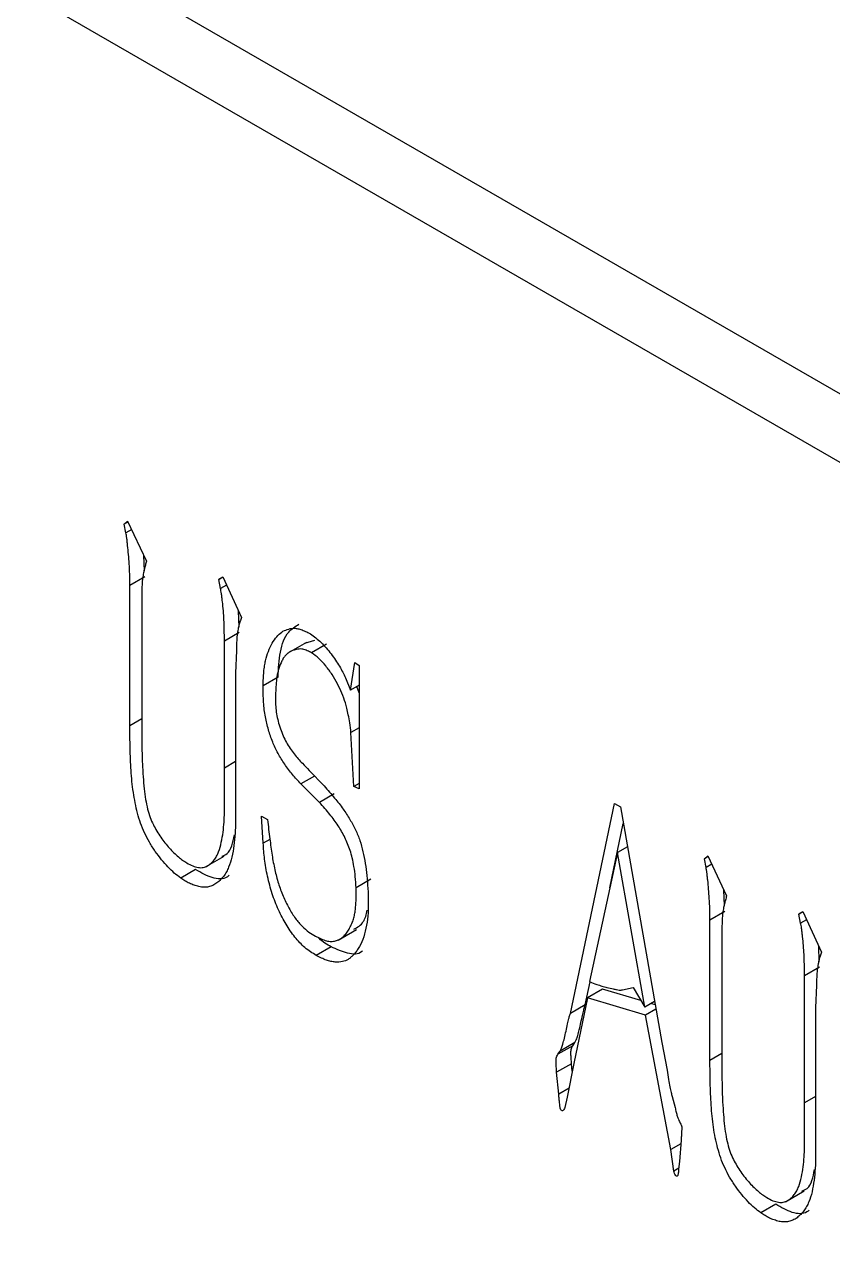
# Model space of a CAD drawing. Header units: millimetres. Extents: x 2 to 292, y 3 to 207.
# Drawn here: x 261.24 to 265.08, y 154.31 to 160.14 of the extents above; entities that cross this region are included whole.
import ezdxf

# ---------------------------------------------------------------- set-up
doc = ezdxf.new("R2010")
doc.units = ezdxf.units.MM

msp = doc.modelspace()

# ---------------------------------------------------------------- linework, layer by layer
at = {"color": 7, "linetype": 'Continuous', "lineweight": 25}
for p, q in [((237.79071259, 174.15784922), (278.60290738, 150.59747066)), ((278.46148574, 150.3525215), (237.64929095, 173.91290005)), ((261.71477608, 157.7638035), (261.73104872, 157.7780723)), ((261.73285076, 157.77423779), (261.71477608, 157.7638035)), ((261.72291253, 157.72152435), (261.71477608, 157.7638035)), ((261.73104872, 157.7780723), (261.82054861, 157.58756018)), ((261.81085035, 157.54107826), (261.80790244, 157.61447912)), ((261.81200544, 157.51232116), (261.74129462, 157.47150067)), ((262.16438312, 157.49972712), (262.18276547, 157.51243002)), ((262.18353149, 157.51078124), (262.16438312, 157.49972712)), ((262.17251957, 157.45744797), (262.16438312, 157.49972712)), ((262.18276547, 157.51243002), (262.27226483, 157.31983028)), ((261.74129462, 156.80441832), (261.74129462, 157.47150067)), ((261.79824871, 157.4079993), (261.79824871, 156.76666766)), ((262.26082407, 157.27302184), (262.25841959, 157.3496254)), ((262.26161274, 157.24789664), (262.19090192, 157.20707615)), ((262.19090192, 156.60332659), (262.19090192, 157.20707615)), ((262.58076554, 157.20094113), (262.49237727, 157.14991567)), ((262.61873669, 157.21021366), (262.57195368, 157.19578283)), ((262.24785601, 157.16236586), (262.24363711, 157.05449091)), ((262.67626397, 157.1919103), (262.60555315, 157.15108982)), ((262.79057887, 156.97363628), (262.81107067, 157.10517539)), ((262.81107067, 157.10517539), (262.83126059, 157.09108416)), ((262.83126059, 157.09108416), (262.83126059, 156.50403776)), ((262.24363711, 157.05449091), (262.24363711, 156.49563111)), ((262.44633711, 157.03547087), (262.37562629, 156.99465038)), ((262.76617005, 157.03226895), (262.79057887, 156.97363628)), ((262.83126059, 156.99712133), (262.79057887, 156.97363628)), ((262.83126059, 156.96146136), (262.81999737, 156.99061888)), ((262.83126059, 156.79494393), (262.79268832, 156.77267663)), ((262.80685177, 156.51569279), (262.79268832, 156.77267663)), ((262.61950429, 156.56478037), (262.55462553, 156.52732666)), ((262.59349915, 156.591881), (262.66461669, 156.51776739)), ((262.64231679, 156.43912147), (262.55462553, 156.52732666)), ((262.83126112, 156.52978401), (262.80685177, 156.51569279)), ((262.83126059, 156.50403776), (262.80685177, 156.51569279)), ((262.71302762, 156.47994196), (262.64231679, 156.43912147)), ((263.83564475, 155.43565177), (264.04507929, 156.4349033)), ((264.04507929, 156.4349033), (264.07340619, 156.41855053)), ((264.07340619, 156.41855053), (264.27078725, 155.29719567)), ((262.36749037, 156.37471865), (262.39611809, 156.35819222)), ((262.37562629, 156.24544416), (262.36749037, 156.37471865)), ((264.02306336, 156.03330652), (264.08728356, 156.33971171)), ((264.10682337, 156.22870198), (264.05924274, 156.20123426)), ((262.10121553, 156.13256445), (262.1896038, 156.18358991)), ((264.05924274, 156.20123426), (263.92695221, 155.58720679)), ((264.18942382, 155.46630762), (264.05924274, 156.20123426)), ((264.47268857, 156.17169451), (264.48896094, 156.18596346)), ((264.49076325, 156.1821288), (264.47268857, 156.17169451)), ((264.48082502, 156.12941536), (264.47268857, 156.17169451)), ((264.48896094, 156.18596346), (264.57846083, 155.99545135)), ((262.05398577, 156.12058807), (261.98327495, 156.07976758)), ((262.88780796, 156.0738628), (262.81709714, 156.03304231)), ((264.56876284, 155.94896927), (264.56581467, 156.02237028)), ((264.56991766, 155.92021232), (264.49920684, 155.87939183)), ((264.92229587, 155.90761798), (264.94067769, 155.92032118)), ((264.94144424, 155.91867209), (264.92229587, 155.90761798)), ((264.94067769, 155.92032118), (265.03017758, 155.72772113)), ((264.49920684, 155.21230948), (264.49920684, 155.87939183)), ((264.93043179, 155.86533913), (264.92229587, 155.90761798)), ((262.73104592, 155.78456394), (262.81943418, 155.8355894)), ((264.55616093, 155.81589047), (264.55616093, 155.17455882)), ((262.69856334, 155.75300512), (262.62785252, 155.71218463)), ((265.01873629, 155.680913), (265.01633181, 155.75751656)), ((265.01952496, 155.6557878), (264.94881414, 155.61496731)), ((263.90635557, 155.47647226), (263.9293962, 155.58640512)), ((264.94881414, 155.01121775), (264.94881414, 155.61496731)), ((265.00576823, 155.57025702), (265.00154933, 155.46238207)), ((263.91700766, 155.51082381), (263.85191712, 155.19832943)), ((263.98771848, 155.5516443), (263.91700766, 155.51082381)), ((264.19364272, 155.42837789), (263.91700766, 155.51082381)), ((264.17127328, 155.49693928), (263.98771848, 155.5516443)), ((264.08365156, 155.54824759), (264.13457918, 155.55886568)), ((264.13457918, 155.55886568), (264.18942382, 155.46630762)), ((263.90635557, 155.47647226), (263.83564475, 155.43565177)), ((264.23626108, 155.4933462), (264.18942382, 155.46630762)), ((264.2427106, 155.45670418), (264.19364272, 155.42837789)), ((264.23919134, 155.4766975), (264.21823856, 155.48294212)), ((265.00154933, 155.46238207), (265.00154933, 154.90352227)), ((264.31357842, 154.78844926), (264.19364272, 155.42837789)), ((263.84729151, 155.28264072), (263.77658068, 155.24182023)), ((263.8575374, 155.2979528), (263.78682658, 155.25713231)), ((263.84729151, 155.28264072), (263.8575374, 155.2979528)), ((264.27078725, 155.29719567), (264.29519607, 155.16548669)), ((263.77658068, 155.24182023), (263.78682658, 155.25713231)), ((263.84126451, 155.19668853), (263.77055368, 155.15586804)), ((263.85191712, 155.19832943), (263.82117995, 155.03755864)), ((263.84470685, 155.16061489), (263.84126451, 155.19668853)), ((263.78049823, 155.05164818), (263.77055368, 155.15586804)), ((263.82117995, 155.03755864), (263.80912595, 154.98814408)), ((264.31960489, 155.04108533), (264.33376834, 154.98836719)), ((264.36101049, 154.8158312), (264.31357842, 154.78844926)), ((264.36239606, 154.83299578), (264.35425961, 154.73225414)), ((264.32774134, 154.68631795), (264.31357842, 154.78844926)), ((264.35058388, 154.69950467), (264.32774134, 154.68631795)), ((264.35425961, 154.73225414), (264.35004071, 154.69467167)), ((264.85912776, 154.54045561), (264.94751602, 154.59148107)), ((264.811898, 154.52847923), (264.74118718, 154.48765874))]:
    msp.add_line(p, q, dxfattribs=at)
at = {"color": 8, "linetype": 'Continuous', "lineweight": 25}
for p, q in [((261.75021105, 157.73728345), (261.72291253, 157.72152435)), ((262.20074374, 157.47374143), (262.17251957, 157.45744797)), ((261.79824923, 156.83729752), (261.74129462, 156.80441832)), ((262.24363764, 156.63377027), (262.19090192, 156.60332659)), ((262.4076737, 156.26394474), (262.37562629, 156.24544416)), ((264.50812353, 156.14517446), (264.48082502, 156.12941536)), ((264.95865596, 155.8816326), (264.93043179, 155.86533913)), ((264.55616146, 155.24518868), (264.49920684, 155.21230948)), ((263.82925529, 155.07979503), (263.78049823, 155.05164818)), ((265.00154986, 155.04166144), (264.94881414, 155.01121775))]:
    msp.add_line(p, q, dxfattribs=at)
at = {"color": 7, "linetype": 'Continuous', "lineweight": 25}
for points, knots in [([(261.74129481, 157.47150085), (261.74126362, 157.48938769), (261.74120484, 157.52309667), (261.73853716, 157.57266763), (261.7351626, 157.61810508), (261.73200555, 157.65369104), (261.72898046, 157.67984906), (261.72743896, 157.69602054), (261.72526001, 157.70967793), (261.72363795, 157.71786443), (261.72291275, 157.72152451)], [0, 0, 0, 0, 0.2225947378, 0.4194951099, 0.5994159073, 0.7666838434, 0.8425172659, 0.9066989348, 0.9582861715, 1, 1, 1, 1]), ([(261.82054863, 157.58756043), (261.81879763, 157.58066634), (261.81557291, 157.56796986), (261.80996407, 157.55001035), (261.80592232, 157.52926851), (261.80237826, 157.50895282), (261.80007212, 157.48726276), (261.79897187, 157.46513172), (261.79848158, 157.4381427), (261.79833014, 157.4185083), (261.79824908, 157.4079994)], [0, 0, 0, 0, 0.1254680343, 0.231067631, 0.3405719673, 0.4871926401, 0.5805596671, 0.6967185387, 0.8376748318, 1, 1, 1, 1]), ([(262.19090202, 157.20707638), (262.19078283, 157.2252421), (262.19056348, 157.25867221), (262.18908145, 157.30653243), (262.18643974, 157.35069829), (262.18253532, 157.3866399), (262.17923334, 157.41389714), (262.17738042, 157.43107113), (262.17488611, 157.44533845), (262.17323446, 157.45379131), (262.17251996, 157.45744803)], [0, 0, 0, 0, 0.2250534744, 0.4141627535, 0.5848759096, 0.7564644613, 0.8366386159, 0.9037589927, 0.9583660194, 1, 1, 1, 1]), ([(262.27226526, 157.31983033), (262.26979611, 157.31339322), (262.26529026, 157.30164644), (262.25945028, 157.28328292), (262.25543487, 157.26119668), (262.25129012, 157.23394627), (262.24824376, 157.20026483), (262.24798842, 157.17528963), (262.24785629, 157.16236598)], [0, 0, 0, 0, 0.1434949242, 0.2618573294, 0.3898632657, 0.5691435947, 0.777049407, 1, 1, 1, 1]), ([(262.3756267, 156.99465043), (262.37571258, 157.00632052), (262.3758786, 157.02887982), (262.37798855, 157.06043644), (262.38157369, 157.08857306), (262.38799746, 157.12174133), (262.39949245, 157.15841213), (262.41734887, 157.19658502), (262.43804113, 157.22794376), (262.46182939, 157.25052475), (262.4889881, 157.26323855), (262.51371432, 157.26861968), (262.53617605, 157.26732655), (262.5554366, 157.26251955), (262.57684448, 157.25337494), (262.59178485, 157.24536658), (262.59952627, 157.241217)], [0, 0, 0, 0, 0.0693688883, 0.134096107, 0.1944034084, 0.2497530309, 0.3566336809, 0.461858097, 0.5611715148, 0.6488013735, 0.7299611586, 0.8107132201, 0.8528256108, 0.8978179605, 0.9470538776, 1, 1, 1, 1]), ([(262.44633711, 157.03547087), (262.4483836, 157.07631818), (262.45247663, 157.15801384), (262.48480711, 157.24966064), (262.52716727, 157.2764066), (262.5441336, 157.28711904)], [0, 0, 0, 0, 0.374788727, 0.7495868507, 1, 1, 1, 1]), ([(262.59952627, 157.241217), (262.60820315, 157.23506812), (262.62546029, 157.22283884), (262.65077239, 157.20030455), (262.67525892, 157.17479423), (262.69812715, 157.14615156), (262.71915881, 157.11681693), (262.73808278, 157.08804647), (262.75354971, 157.05980868), (262.76206135, 157.04123525), (262.76617023, 157.03226918)], [0, 0, 0, 0, 0.1312445069, 0.2610274383, 0.3932258326, 0.5272690446, 0.6585222544, 0.7808288275, 0.8941980913, 1, 1, 1, 1]), ([(262.60555318, 157.15109011), (262.59869898, 157.15470769), (262.58462651, 157.162135), (262.56696171, 157.16753516), (262.55190703, 157.16986335), (262.53945675, 157.16886496), (262.52576249, 157.16580714), (262.51145704, 157.16045552), (262.4970727, 157.15320785), (262.48431515, 157.14249935), (262.47311572, 157.12917362), (262.46110636, 157.10757882), (262.44914769, 157.07812221), (262.44124218, 157.04502645), (262.43778667, 157.01554006), (262.43566413, 156.99018649), (262.43430114, 156.96114198), (262.43310535, 156.92957619), (262.43413304, 156.89575127), (262.43827969, 156.86085989), (262.44574528, 156.82563086), (262.4532611, 156.8020778), (262.45698994, 156.79039237)], [0, 0, 0, 0, 0.0432019053, 0.0886985722, 0.1137642988, 0.144104968, 0.1787282337, 0.2188063594, 0.2609308112, 0.3027923561, 0.3458499831, 0.3897707408, 0.4757950391, 0.5578618082, 0.6006950779, 0.6490533854, 0.703636001, 0.7638591097, 0.8253716705, 0.8849614867, 0.9429256954, 1, 1, 1, 1]), ([(262.79268862, 156.77267676), (262.79082383, 156.78758884), (262.78737671, 156.81515428), (262.78061962, 156.85368999), (262.7743524, 156.88565095), (262.76464104, 156.91998026), (262.75022992, 156.95896522), (262.72900242, 157.0040883), (262.70353322, 157.04839935), (262.67332973, 157.08912616), (262.64059349, 157.12582512), (262.6170575, 157.1427952), (262.60555318, 157.15109011)], [0, 0, 0, 0, 0.1116474761, 0.2063838624, 0.2831507158, 0.3446633667, 0.4518832044, 0.5603216916, 0.6708904972, 0.782779241, 0.8938231816, 1, 1, 1, 1]), ([(262.55462582, 156.5273268), (262.54098028, 156.54209232), (262.51394048, 156.57135148), (262.47703343, 156.62026323), (262.44487391, 156.67224673), (262.4189767, 156.72776175), (262.39908977, 156.78647243), (262.38694004, 156.83773492), (262.38017277, 156.8813956), (262.37716189, 156.91701932), (262.37518391, 156.95543739), (262.37547441, 156.98116326), (262.3756267, 156.99465043)], [0, 0, 0, 0, 0.11416407513, 0.22622598516, 0.33591815921, 0.44447726558, 0.55895333603, 0.68355427244, 0.75190067715, 0.82793408684, 0.90979190254, 1, 1, 1, 1]), ([(261.9832751, 156.07976776), (261.97306311, 156.08740304), (261.95236909, 156.1028755), (261.92185207, 156.13248855), (261.891538, 156.16728841), (261.86192273, 156.20667745), (261.8341234, 156.24938409), (261.81079582, 156.29470172), (261.79148608, 156.34125996), (261.77724007, 156.3890864), (261.766307, 156.43798083), (261.75770351, 156.48822973), (261.75092898, 156.53998404), (261.74576536, 156.61045447), (261.74224262, 156.6990754), (261.74161168, 156.76920054), (261.74129481, 156.8044185)], [0, 0, 0, 0, 0.0496810053, 0.1006757609, 0.1546029367, 0.2123600475, 0.2707692086, 0.3281270344, 0.3857723801, 0.4447807072, 0.506517788, 0.5710190736, 0.6382127693, 0.7087571208, 0.8537331933, 1, 1, 1, 1]), ([(261.79824908, 156.76666775), (261.79833218, 156.74191106), (261.79849064, 156.69470849), (261.80055701, 156.62608776), (261.80418813, 156.56330224), (261.80870815, 156.50663802), (261.81519857, 156.45569759), (261.82494897, 156.41000581), (261.83638325, 156.36964368), (261.85213044, 156.33413971), (261.86952628, 156.30284937), (261.88808013, 156.2739153), (261.90786414, 156.24671831), (261.92904493, 156.22208456), (261.9505002, 156.20008855), (261.97157893, 156.18093798), (261.99197173, 156.16467751), (262.00535778, 156.15638125), (262.01190291, 156.15232479)], [0, 0, 0, 0, 0.1190544384, 0.2269962283, 0.3250362806, 0.4121286543, 0.4886695956, 0.5548486946, 0.6124604771, 0.6623764357, 0.7082484575, 0.7530490141, 0.7976959044, 0.8416908259, 0.8848686995, 0.9255584267, 0.9636017101, 1, 1, 1, 1]), ([(262.45698994, 156.79039237), (262.46121175, 156.77911523), (262.46944494, 156.7571231), (262.48484295, 156.72528257), (262.50292644, 156.69624161), (262.52832676, 156.66262649), (262.55879499, 156.62809958), (262.58281097, 156.60303588), (262.59349937, 156.59188119)], [0, 0, 0, 0, 0.1487164393, 0.2900198034, 0.4256619589, 0.558954778, 0.8037113353, 1, 1, 1, 1]), ([(262.01190291, 156.15232479), (262.02160033, 156.14679772), (262.04037565, 156.13609668), (262.06691951, 156.12933663), (262.09104487, 156.12850441), (262.11093574, 156.13719721), (262.12794489, 156.15003922), (262.14275314, 156.16541726), (262.1544839, 156.18371191), (262.16637383, 156.21135616), (262.1767168, 156.24942279), (262.18495069, 156.29701785), (262.18981036, 156.34399847), (262.19096966, 156.37975646), (262.19089027, 156.40486755), (262.19090646, 156.42167746), (262.19090049, 156.44232783), (262.19090254, 156.46691742), (262.19090185, 156.49545237), (262.19090208, 156.52793061), (262.19090201, 156.56435281), (262.19090202, 156.58987152), (262.19090202, 156.60332683)], [0, 0, 0, 0, 0.0507916422, 0.0983384819, 0.1437070306, 0.1898443856, 0.236268264, 0.280246389, 0.3235109359, 0.3657006832, 0.4491637143, 0.5308262131, 0.60790392, 0.6771699303, 0.6967193781, 0.7220808238, 0.753782631, 0.7907680727, 0.8340938758, 0.8837600404, 0.9387098395, 1, 1, 1, 1]), ([(262.66461686, 156.5177676), (262.67339097, 156.50802971), (262.69028495, 156.48928001), (262.71409547, 156.46122152), (262.73565267, 156.43462319), (262.76045628, 156.40113409), (262.7877869, 156.36017848), (262.81479256, 156.30986443), (262.83673722, 156.2578439), (262.85050227, 156.20401345), (262.86134379, 156.14797826), (262.8686641, 156.08967726), (262.87349722, 156.02785095), (262.87543984, 155.96356817), (262.8745795, 155.89879536), (262.86735431, 155.86035834), (262.86380611, 155.84148241)], [0, 0, 0, 0, 0.0502318246, 0.0967181809, 0.1395392338, 0.1790849148, 0.2518458847, 0.3206370703, 0.3884558157, 0.4610159358, 0.5380331479, 0.6195180777, 0.7071391803, 0.8048749994, 0.904176596, 1, 1, 1, 1]), ([(262.24363745, 156.49563122), (262.24363622, 156.48113265), (262.24363387, 156.45352738), (262.24364956, 156.41442841), (262.24360033, 156.37989021), (262.24380086, 156.33939716), (262.24234573, 156.29104045), (262.2369245, 156.2346231), (262.22804515, 156.17939779), (262.21471498, 156.13840135), (262.2011489, 156.10882429), (262.18854498, 156.08877692), (262.17276496, 156.07190894), (262.15590706, 156.05597365), (262.13651541, 156.04458646), (262.11583005, 156.03710615), (262.09343472, 156.03551215), (262.0702457, 156.03844887), (262.04705508, 156.04546033), (262.02478273, 156.05443907), (262.0035166, 156.0652764), (261.98989598, 156.07502772), (261.9832751, 156.07976776)], [0, 0, 0, 0, 0.0592198356, 0.112754567, 0.1596566767, 0.2003999236, 0.2776748884, 0.3605488114, 0.4448312671, 0.5272434933, 0.5684250879, 0.6103948668, 0.6533634998, 0.697906895, 0.7417929088, 0.7829308788, 0.8232421475, 0.8623925058, 0.8999660798, 0.9354094359, 0.9686029858, 1, 1, 1, 1]), ([(262.81709759, 156.03304236), (262.8160426, 156.05085086), (262.81407353, 156.08408906), (262.80768831, 156.13195772), (262.79989383, 156.17356883), (262.78949274, 156.21007742), (262.7768564, 156.24259181), (262.76357599, 156.2729267), (262.74860748, 156.30178085), (262.73155245, 156.3292345), (262.71281533, 156.35637406), (262.69171826, 156.3837322), (262.66808861, 156.41179227), (262.65111841, 156.42978833), (262.64231731, 156.43912148)], [0, 0, 0, 0, 0.1315406211, 0.24551059812, 0.34149972684, 0.42255422605, 0.49470582279, 0.56346962349, 0.63126907606, 0.6970795999, 0.76472278565, 0.83792601386, 0.91594493428, 1, 1, 1, 1]), ([(262.39611818, 156.35819246), (262.39776494, 156.34250058), (262.40093308, 156.31231164), (262.40649973, 156.26818835), (262.41186528, 156.22738002), (262.41872398, 156.17835267), (262.42945372, 156.12124937), (262.44635732, 156.05616517), (262.46843084, 155.99486939), (262.49201389, 155.94714814), (262.51229455, 155.91171161), (262.52846258, 155.88875485), (262.54421226, 155.86789425), (262.56555763, 155.84550621), (262.59215396, 155.82210994), (262.61354524, 155.80983828), (262.62393524, 155.80387779)], [0, 0, 0, 0, 0.0810464952, 0.1559219847, 0.2258003932, 0.2894464686, 0.4054237617, 0.511071608, 0.6087032443, 0.7028467545, 0.7480221304, 0.7900216345, 0.8286416163, 0.8657668099, 0.9348013531, 1, 1, 1, 1]), ([(262.17809876, 156.18331653), (262.18708834, 156.18680274), (262.22237573, 156.20048739), (262.2316699, 156.24913563), (262.23859635, 156.28539059)], [0, 0, 0, 0, 0.254753157, 1, 1, 1, 1]), ([(262.62785273, 155.71218479), (262.61859612, 155.71759652), (262.60047806, 155.72818894), (262.57397014, 155.74844261), (262.54895551, 155.77194478), (262.5256614, 155.79886552), (262.50387543, 155.8282705), (262.48364193, 155.85991312), (262.46492906, 155.8936011), (262.44725863, 155.92916779), (262.43178075, 155.96674541), (262.41779493, 156.00597066), (262.40583243, 156.04669705), (262.39242062, 156.1021717), (262.38063524, 156.16961204), (262.37726429, 156.22065014), (262.3756267, 156.24544422)], [0, 0, 0, 0, 0.05956160101, 0.11658045574, 0.17224307258, 0.22780404995, 0.28379665555, 0.34071629265, 0.39884057685, 0.45917047604, 0.52199909981, 0.586825174, 0.65471765755, 0.72551730807, 0.86665754783, 1, 1, 1, 1]), ([(262.21386826, 156.09291735), (262.21021838, 156.08976151), (262.19010363, 156.07236946), (262.13304689, 156.07493552), (262.080355, 156.10536159), (262.05398577, 156.12058807)], [0, 0, 0, 0, 0.0996999912, 0.5494523527, 1, 1, 1, 1]), ([(264.49920714, 155.87939196), (264.49917594, 155.8972788), (264.49911716, 155.93098778), (264.49644948, 155.98055873), (264.49307492, 156.02599619), (264.48991787, 156.06158214), (264.48689278, 156.08774016), (264.48535128, 156.10391165), (264.48317233, 156.11756903), (264.48155027, 156.12575553), (264.48082507, 156.12941562)], [0, 0, 0, 0, 0.2225947378, 0.4194951099, 0.5994159073, 0.7666838434, 0.8425172659, 0.9066989348, 0.9582861715, 1, 1, 1, 1]), ([(262.62393524, 155.80387779), (262.63310618, 155.79896206), (262.65069849, 155.78953237), (262.67585646, 155.78117513), (262.69877388, 155.77739473), (262.71896667, 155.78024157), (262.73707579, 155.78729427), (262.75341603, 155.79833727), (262.76839187, 155.81275471), (262.78088028, 155.83143685), (262.79190547, 155.85183585), (262.80096701, 155.87320548), (262.80768868, 155.89529755), (262.81224576, 155.91830524), (262.81533662, 155.94303385), (262.81691173, 155.97036986), (262.81806044, 156.00035128), (262.81742777, 156.02183193), (262.81709759, 156.03304236)], [0, 0, 0, 0, 0.069254091, 0.1328477775, 0.1936412874, 0.2522469293, 0.3115568031, 0.3717353788, 0.4341575746, 0.499808164, 0.5653664579, 0.6281203459, 0.6867456641, 0.7425953291, 0.7993006047, 0.8617366562, 0.9278424284, 1, 1, 1, 1]), ([(264.57846095, 155.99545154), (264.57670995, 155.98855744), (264.57348523, 155.97586097), (264.56787639, 155.95790146), (264.56383464, 155.93715961), (264.56029058, 155.91684393), (264.55798444, 155.89515387), (264.55688419, 155.87302282), (264.5563939, 155.8460338), (264.55624246, 155.82639941), (264.5561614, 155.8158905)], [0, 0, 0, 0, 0.1254680343, 0.231067631, 0.3405719673, 0.4871926401, 0.5805596671, 0.6967185387, 0.8376748318, 1, 1, 1, 1]), ([(262.80677011, 155.83636566), (262.82363674, 155.84600339), (262.85482676, 155.86382562), (262.86553491, 155.90671521), (262.87045242, 155.92641139)], [0, 0, 0, 0, 0.54077017174, 1, 1, 1, 1]), ([(264.94881435, 155.61496749), (264.94869515, 155.6331332), (264.9484758, 155.66656332), (264.94699377, 155.71442354), (264.94435207, 155.75858939), (264.94044764, 155.79453101), (264.93714566, 155.82178825), (264.93529274, 155.83896224), (264.93279843, 155.85322956), (264.93114678, 155.86168241), (264.93043228, 155.86533913)], [0, 0, 0, 0, 0.2250534744, 0.4141627535, 0.5848759096, 0.7564644613, 0.8366386159, 0.9037589927, 0.9583660194, 1, 1, 1, 1]), ([(262.86380611, 155.84148241), (262.85936976, 155.82305911), (262.85077681, 155.78737431), (262.83218574, 155.7514082), (262.81588948, 155.72779363), (262.80381683, 155.71336228), (262.79174494, 155.70194019), (262.77596783, 155.68946505), (262.75163508, 155.68076046), (262.72324615, 155.67903178), (262.69711425, 155.68285355), (262.67542383, 155.68893554), (262.65213518, 155.69911576), (262.63609585, 155.70774827), (262.62785273, 155.71218479)], [0, 0, 0, 0, 0.1557018552, 0.3015850465, 0.3691284611, 0.4302399638, 0.4858683401, 0.5357562948, 0.6339045335, 0.7448960125, 0.8048070301, 0.8661706819, 0.9312209327, 1, 1, 1, 1]), ([(262.69856334, 155.75300512), (262.67858362, 155.76375225), (262.65677988, 155.77548052), (262.63758184, 155.79686479), (262.6359758, 155.79865371)], [0, 0, 0, 0, 0.9163436465, 1, 1, 1, 1]), ([(262.84719473, 155.73373662), (262.84611933, 155.73254588), (262.83017931, 155.7148962), (262.77627491, 155.71710548), (262.72446684, 155.74103874), (262.69856334, 155.75300512)], [0, 0, 0, 0, 0.0349109993, 0.5174656078, 1, 1, 1, 1]), ([(265.03017758, 155.72772143), (265.02770843, 155.72128433), (265.02320258, 155.70953754), (265.0173626, 155.69117403), (265.01334719, 155.66908779), (265.00920244, 155.64183738), (265.00615608, 155.60815594), (265.00590074, 155.58318073), (265.00576861, 155.57025709)], [0, 0, 0, 0, 0.1434949242, 0.2618573294, 0.3898632657, 0.5691435947, 0.777049407, 1, 1, 1, 1]), ([(263.92695238, 155.587207), (263.93842852, 155.58262462), (263.95824096, 155.57471359), (263.98585514, 155.56577575), (264.01199014, 155.55897827), (264.0351982, 155.55299586), (264.05436841, 155.54945184), (264.06689392, 155.5471987), (264.07640963, 155.54684872), (264.08147095, 155.54782638), (264.08365195, 155.54824767)], [0, 0, 0, 0, 0.2127152737, 0.3672325911, 0.5176844117, 0.7093212002, 0.8082660362, 0.8886196957, 0.9520047047, 1, 1, 1, 1]), ([(263.85753749, 155.2979529), (263.85973185, 155.30221473), (263.86497246, 155.3123929), (263.87160806, 155.33286917), (263.87867758, 155.360436), (263.88580114, 155.39274992), (263.89278384, 155.42399458), (263.89836218, 155.44951734), (263.90264367, 155.4661116), (263.9054282, 155.47388426), (263.90635543, 155.47647248)], [0, 0, 0, 0, 0.0849618715, 0.2029071965, 0.3555218441, 0.5419745212, 0.7249031972, 0.8614001082, 0.9538474815, 1, 1, 1, 1]), ([(263.78682681, 155.2571325), (263.78902117, 155.26139433), (263.79426178, 155.2715725), (263.80089738, 155.29204876), (263.8079669, 155.31961559), (263.81509047, 155.35192951), (263.82207316, 155.38317418), (263.8276515, 155.40869693), (263.83193299, 155.4252912), (263.83471753, 155.43306385), (263.83564475, 155.43565207)], [0, 0, 0, 0, 0.0849618715, 0.2029071965, 0.3555218441, 0.5419745212, 0.7249031972, 0.8614001082, 0.9538474815, 1, 1, 1, 1]), ([(263.84126484, 155.19668848), (263.84062205, 155.20517466), (263.83947529, 155.22031406), (263.8384677, 155.24004997), (263.83840228, 155.25390731), (263.8389822, 155.2651339), (263.84194693, 155.2743557), (263.84546902, 155.27981529), (263.84729175, 155.28264071)], [0, 0, 0, 0, 0.2672627995, 0.4767988366, 0.6289624907, 0.7205771424, 0.8553944834, 1, 1, 1, 1]), ([(263.77055416, 155.15586808), (263.76991137, 155.16435425), (263.76876462, 155.17949366), (263.76775703, 155.19922956), (263.7676916, 155.2130869), (263.76827152, 155.22431349), (263.77123625, 155.2335353), (263.77475834, 155.23899489), (263.77658107, 155.24182031)], [0, 0, 0, 0, 0.2672627995, 0.4767988366, 0.6289624907, 0.7205771424, 0.8553944834, 1, 1, 1, 1]), ([(264.29519636, 155.16548682), (264.29764481, 155.15083311), (264.30203696, 155.12454649), (264.30872057, 155.08914566), (264.31420205, 155.06236057), (264.31805643, 155.0471841), (264.31960533, 155.04108539)], [0, 0, 0, 0, 0.35647492309, 0.63946378463, 0.85511756162, 1, 1, 1, 1]), ([(264.74118742, 154.48765887), (264.73097543, 154.49529415), (264.71028141, 154.51076661), (264.67976439, 154.54037966), (264.64945032, 154.57517951), (264.61983506, 154.61456855), (264.59203572, 154.6572752), (264.56870814, 154.70259283), (264.5493984, 154.74915106), (264.5351524, 154.79697751), (264.52421932, 154.84587193), (264.51561583, 154.89612084), (264.5088413, 154.94787515), (264.50367769, 155.01834558), (264.50015494, 155.10696651), (264.499524, 155.17709165), (264.49920714, 155.21230961)], [0, 0, 0, 0, 0.0496810053, 0.1006757609, 0.1546029367, 0.2123600475, 0.2707692086, 0.3281270344, 0.3857723801, 0.4447807072, 0.506517788, 0.5710190736, 0.6382127693, 0.7087571208, 0.8537331933, 1, 1, 1, 1]), ([(264.5561614, 155.17455886), (264.55624451, 155.14980217), (264.55640296, 155.1025996), (264.55846934, 155.03397887), (264.56210045, 154.97119334), (264.56662047, 154.91452913), (264.57311089, 154.8635887), (264.58286129, 154.81789692), (264.59429557, 154.77753479), (264.61004276, 154.74203081), (264.6274386, 154.71074048), (264.64599245, 154.68180641), (264.66577646, 154.65460941), (264.68695725, 154.62997567), (264.70841252, 154.60797966), (264.72949125, 154.58882908), (264.74988405, 154.57256861), (264.7632701, 154.56427236), (264.76981523, 154.56021589)], [0, 0, 0, 0, 0.1190544384, 0.2269962283, 0.3250362806, 0.4121286543, 0.4886695956, 0.5548486946, 0.6124604771, 0.6623764357, 0.7082484575, 0.7530490141, 0.7976959044, 0.8416908259, 0.8848686995, 0.9255584267, 0.9636017101, 1, 1, 1, 1]), ([(263.80912637, 154.98814416), (263.80784641, 154.9848899), (263.80568788, 154.97940191), (263.80162637, 154.97382385), (263.79716938, 154.97245963), (263.79219309, 154.97450241), (263.78845981, 154.98164044), (263.78623983, 154.98923689), (263.78557534, 154.99888766), (263.78372891, 155.01201909), (263.7825742, 155.02994579), (263.78124924, 155.04379938), (263.78049856, 155.05164827)], [0, 0, 0, 0, 0.1226577759, 0.2068508672, 0.2595953142, 0.3064162245, 0.3560072257, 0.4322224954, 0.5029865969, 0.620926766, 0.7852322798, 1, 1, 1, 1]), ([(264.33376856, 154.98836738), (264.33539885, 154.9809015), (264.33836918, 154.96729897), (264.34344311, 154.9486365), (264.34842965, 154.93360953), (264.35477874, 154.91971288), (264.36121895, 154.90831599), (264.36566432, 154.89778621), (264.36622592, 154.89002782), (264.36544727, 154.88366203), (264.36461573, 154.87546196), (264.36421113, 154.86476593), (264.36313702, 154.85032749), (264.36266254, 154.83922456), (264.36239636, 154.8329959)], [0, 0, 0, 0, 0.1370900365, 0.2497727461, 0.338817744, 0.407712102, 0.5024884443, 0.5559565092, 0.5937278392, 0.6501421908, 0.6948951788, 0.7700007514, 0.8709721703, 1, 1, 1, 1]), ([(264.76981523, 154.56021589), (264.77951265, 154.55468883), (264.79828797, 154.54398779), (264.82483183, 154.53722774), (264.84895719, 154.53639552), (264.86884806, 154.54508832), (264.88585721, 154.55793033), (264.90066546, 154.57330836), (264.91239622, 154.59160301), (264.92428615, 154.61924726), (264.93462912, 154.6573139), (264.94286301, 154.70490896), (264.94772269, 154.75188958), (264.94888198, 154.78764757), (264.94880259, 154.81275866), (264.94881878, 154.82956857), (264.94881281, 154.85021894), (264.94881486, 154.87480853), (264.94881417, 154.90334348), (264.9488144, 154.93582171), (264.94881433, 154.97224392), (264.94881434, 154.99776262), (264.94881435, 155.01121794)], [0, 0, 0, 0, 0.0507916422, 0.0983384819, 0.1437070306, 0.1898443856, 0.236268264, 0.280246389, 0.3235109359, 0.3657006832, 0.4491637143, 0.5308262131, 0.60790392, 0.6771699303, 0.6967193781, 0.7220808238, 0.753782631, 0.7907680727, 0.8340938758, 0.8837600404, 0.9387098395, 1, 1, 1, 1]), ([(265.00154978, 154.90352232), (265.00154854, 154.88902376), (265.00154619, 154.86141849), (265.00156188, 154.82231952), (265.00151265, 154.78778132), (265.00171318, 154.74728826), (265.00025805, 154.69893155), (264.99483682, 154.6425142), (264.98595747, 154.5872889), (264.9726273, 154.54629245), (264.95906122, 154.5167154), (264.9464573, 154.49666803), (264.93067728, 154.47980004), (264.91381938, 154.46386475), (264.89442773, 154.45247757), (264.87374237, 154.44499726), (264.85134704, 154.44340325), (264.82815802, 154.44633998), (264.8049674, 154.45335143), (264.78269505, 154.46233018), (264.76142892, 154.47316751), (264.74780831, 154.48291882), (264.74118742, 154.48765887)], [0, 0, 0, 0, 0.0592198356, 0.112754567, 0.1596566767, 0.2003999236, 0.2776748884, 0.3605488114, 0.4448312671, 0.5272434933, 0.5684250879, 0.6103948668, 0.6533634998, 0.697906895, 0.7417929088, 0.7829308788, 0.8232421475, 0.8623925058, 0.8999660798, 0.9354094359, 0.9686029858, 1, 1, 1, 1]), ([(264.35004121, 154.69467172), (264.34984062, 154.69024923), (264.34948407, 154.68238805), (264.34776518, 154.67298906), (264.34663982, 154.66609593), (264.34426895, 154.66200764), (264.3397645, 154.6619097), (264.33418025, 154.66701548), (264.32988827, 154.67601567), (264.32853228, 154.68252352), (264.32774165, 154.68631805)], [0, 0, 0, 0, 0.2078983844, 0.3695485914, 0.4842842353, 0.5581229373, 0.6413162544, 0.7289739099, 0.8419729142, 1, 1, 1, 1]), ([(264.93601098, 154.59120769), (264.94500056, 154.5946939), (264.98028795, 154.60837855), (264.98958212, 154.6570268), (264.99650857, 154.69328175)], [0, 0, 0, 0, 0.254753157, 1, 1, 1, 1]), ([(264.97178049, 154.50080852), (264.9681306, 154.49765267), (264.94801585, 154.48026062), (264.89095911, 154.48282668), (264.83826722, 154.51325275), (264.811898, 154.52847923)], [0, 0, 0, 0, 0.0996999912, 0.5494523527, 1, 1, 1, 1])]:
    msp.add_open_spline(points, degree=3, knots=knots, dxfattribs=at)

doc.saveas('drawing.dxf')
